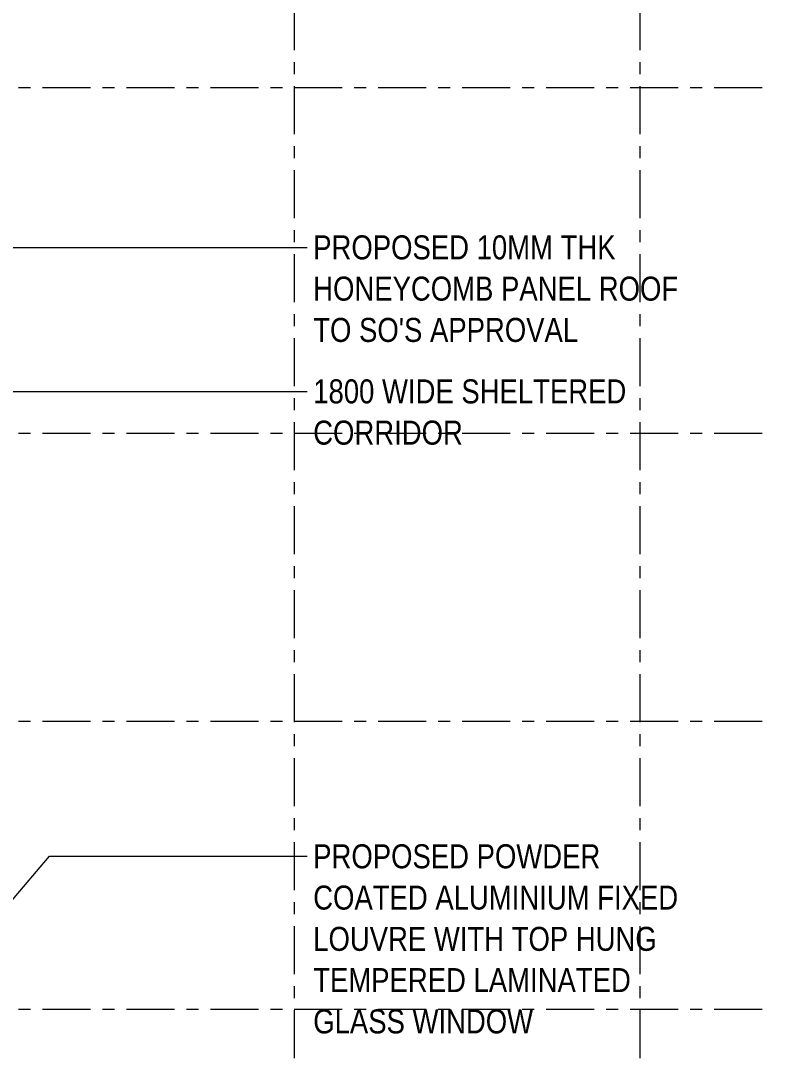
# Model space of a CAD drawing. Header units: millimetres. Extents: x -1834842 to 700335, y -490313101 to 518363.
# Drawn here: x -1233023 to -1217461, y 220288 to 241763 of the extents above; entities that cross this region are included whole.
import ezdxf

# ---------------------------------------------------------------- set-up
doc = ezdxf.new("R2010")
doc.units = ezdxf.units.MM
doc.header["$LTSCALE"] = 0.5
doc.linetypes.add('IDA - Grid Line', pattern=[3500, 2000, -500, 500, -500])
doc.layers.add('0-LOWER ROOF', color=7, linetype='Continuous')
doc.layers.add('A-_ANOTTEXT_T', color=7, linetype='Continuous', lineweight=9)
doc.layers.add('S-_ANOTGRID_E-1', color=9, linetype='IDA - Grid Line', lineweight=9, true_color=0x808080)
doc.styles.add('Arial Narrow_1', font='ARIALN.TTF', dxfattribs={"height": 90})

# ---------------------------------------------------------------- blocks, each defined once
blk = doc.blocks.new('BLK2-LOWER ROOF')
at = {"layer": 'A-_ANOTTEXT_T', "color": 8}
for p, q in [((-70991.2, -114083.1), (-63993.2, -114083.1)), ((-73338, -117083.1), (-63993.2, -117083.1)), ((-71397.3, -129150.8), (-69361.2, -126769.9)), ((-69361.2, -126769.9), (-63993.2, -126769.9))]:
    blk.add_line(p, q, dxfattribs=at)
at = {"layer": 'S-_ANOTGRID_E-1'}
for p, q in [((-64264.8, -19724.1), (-64264.8, -132449.9)), ((-57064.8, -19724.1), (-57064.8, -132449.9)), ((-85262, -129952.4), (-54403.5, -129952.4))]:
    blk.add_line(p, q, dxfattribs=at)
at = {"layer": 'S-_ANOTGRID_E-1', "color": 8}
for p, q in [((-85262, -110752.4), (-54403.5, -110752.4)), ((-85262, -117952.4), (-54403.5, -117952.4)), ((-85262, -123952.4), (-54403.5, -123952.4))]:
    blk.add_line(p, q, dxfattribs=at)
at = {"layer": 'A-_ANOTTEXT_T', "color": 8, "char_height": 500, "attachment_point": 1, "style": 'Arial Narrow_1'}
for s, insert, width in [('PROPOSED 10MM THK ', (-63868.2, -113833.1), 7996.833), ('HONEYCOMB PANEL ROOF ', (-63868.2, -114693), 9379.744), ("TO SO'S APPROVAL", (-63868.2, -115552.9), 6874.47), ('1800 WIDE SHELTERED ', (-63868.2, -116833.1), 8257.381), ('CORRIDOR', (-63868.2, -117693), 3787.973), ('PROPOSED POWDER ', (-63868.2, -126519.9), 7575.947), ('COATED ALUMINIUM FIXED ', (-63868.2, -127379.8), 9540.081), ('LOUVRE WITH TOP HUNG ', (-63868.2, -128239.7), 9018.984), ('TEMPERED LAMINATED ', (-63868.2, -129099.6), 8417.719), ('GLASS WINDOW', (-63868.2, -129959.5), 5651.897)]:
    blk.add_mtext(s, dxfattribs=dict(at, insert=insert, width=width))

msp = doc.modelspace()

# ---------------------------------------------------------------- block references
at = {"layer": '0-LOWER ROOF', "color": 6}
msp.add_blockref('BLK2-LOWER ROOF', (-1163057, 351122), dxfattribs=at)

doc.saveas('drawing.dxf')
